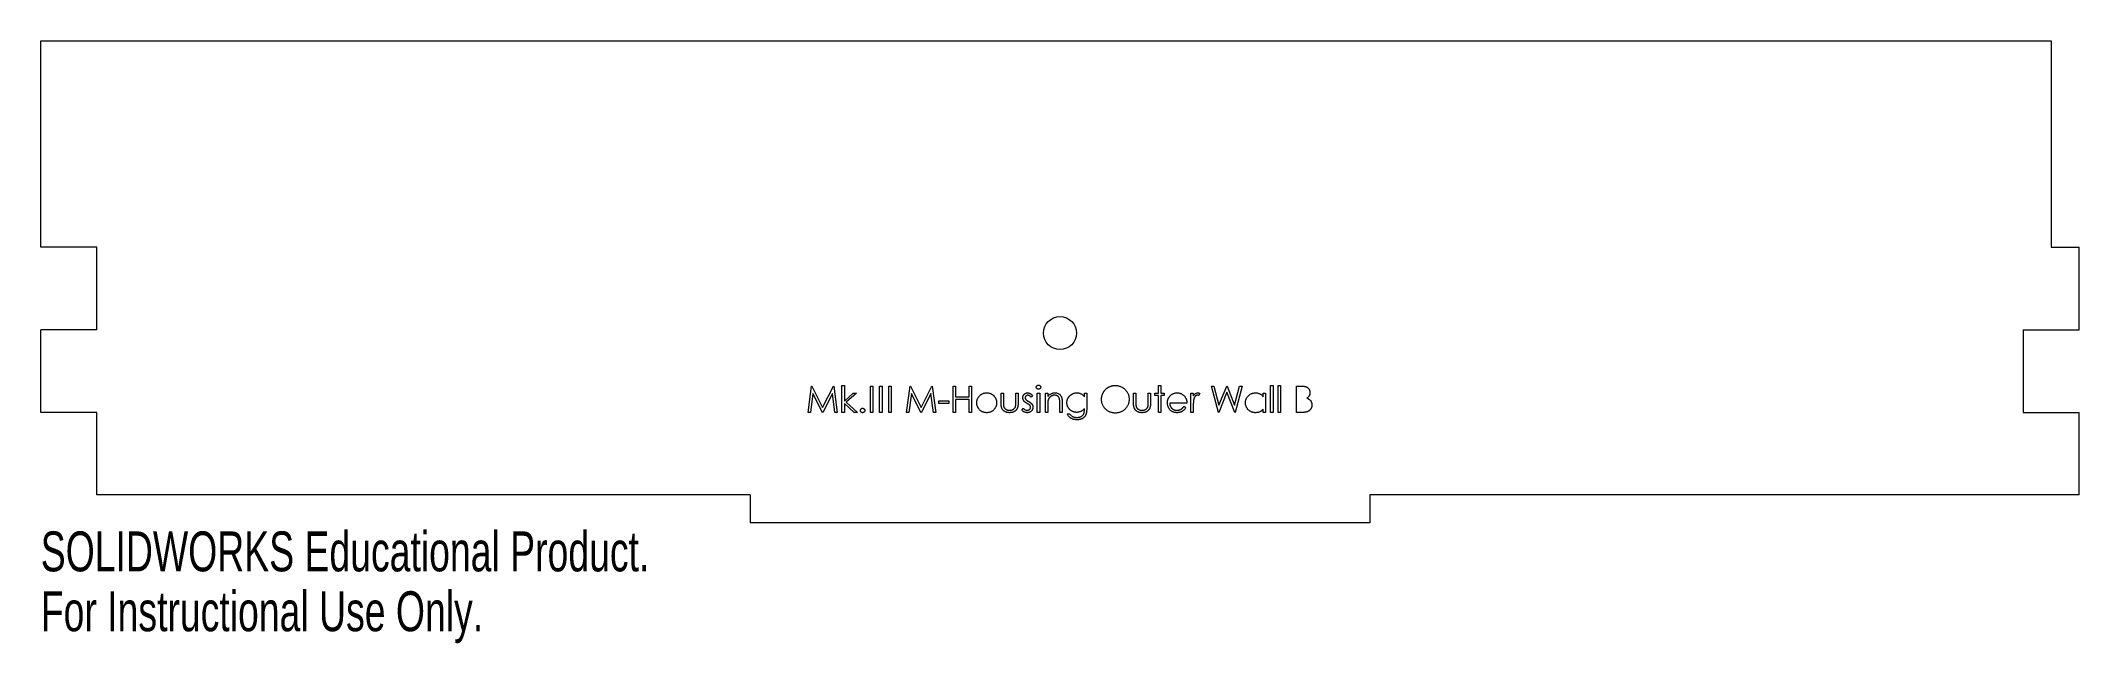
# Model space of a CAD drawing. Header units: millimetres. Extents: x -7 to 240, y -18 to 55.
import ezdxf

# ---------------------------------------------------------------- set-up
doc = ezdxf.new("R2010")
doc.units = ezdxf.units.MM
doc.styles.add('SLDTEXTSTYLE0', font='TXT', dxfattribs={"width": 0.7})

msp = doc.modelspace()

# ---------------------------------------------------------------- linework, layer by layer
at = {"color": 7, "linetype": 'Continuous', "lineweight": 15}
for p, q in [((-6.8, 55), (236.6, 55)), ((-6.8, 30), (-6.8, 55)), ((236.6, 55), (236.6, 30)), ((0, 30), (-6.8, 30)), ((0, 20), (0, 30)), ((236.6, 30), (240, 30)), ((240, 20), (240, 30)), ((0, 20), (-6.8, 20)), ((-6.8, 10), (-6.8, 20)), ((233.2, 20), (233.2, 10)), ((233.2, 20), (240, 20)), ((86.09, 10), (86.51, 13.18)), ((86.51, 13.18), (86.55, 13.18)), ((86.55, 13.18), (87.86, 10.57)), ((87.86, 10.57), (89.17, 13.18)), ((89.17, 13.18), (89.21, 13.18)), ((89.21, 13.18), (89.63, 10)), ((90.2, 10), (90.2, 13.26)), ((90.2, 13.26), (90.49, 13.26)), ((90.49, 13.26), (90.49, 11.37)), ((93.66, 10), (93.66, 13.18)), ((93.66, 13.18), (93.95, 13.18)), ((93.95, 13.18), (93.95, 10)), ((94.76, 10), (94.76, 13.18)), ((94.76, 13.18), (95.05, 13.18)), ((95.05, 13.18), (95.05, 10)), ((95.86, 10), (95.86, 13.18)), ((95.86, 13.18), (96.15, 13.18)), ((96.15, 13.18), (96.15, 10)), ((98.02, 10), (98.44, 13.18)), ((98.44, 13.18), (98.48, 13.18)), ((98.48, 13.18), (99.79, 10.57)), ((99.79, 10.57), (101.1, 13.18)), ((101.1, 13.18), (101.14, 13.18)), ((101.14, 13.18), (101.56, 10)), ((103.68, 10), (103.68, 13.18)), ((103.68, 13.18), (103.96, 13.18)), ((103.96, 13.18), (103.96, 11.87)), ((105.59, 11.87), (105.59, 13.18)), ((105.59, 13.18), (105.87, 13.18)), ((105.87, 13.18), (105.87, 10)), ((128.51, 12.32), (128.51, 13.26)), ((128.51, 13.26), (128.79, 13.26)), ((128.79, 13.26), (128.79, 12.32)), ((135.78, 10), (134.94, 13.18)), ((134.94, 13.18), (135.23, 13.18)), ((135.23, 13.18), (135.85, 10.85)), ((136.79, 12.43), (135.82, 10)), ((135.85, 10.85), (136.78, 13.18)), ((136.78, 13.18), (136.82, 13.18)), ((137.75, 10), (136.79, 12.43)), ((136.82, 13.18), (137.73, 10.86)), ((137.73, 10.86), (138.35, 13.18)), ((138.64, 13.18), (137.79, 10)), ((138.35, 13.18), (138.64, 13.18)), ((142.1, 10), (142.1, 13.26)), ((142.1, 13.26), (142.39, 13.26)), ((142.39, 13.26), (142.39, 10)), ((143, 10), (143, 13.26)), ((143, 13.26), (143.28, 13.26)), ((143.28, 13.26), (143.28, 10)), ((145.24, 10), (145.24, 13.18)), ((145.24, 13.18), (145.86, 13.18)), ((0, 10), (-6.8, 10)), ((0, 0), (0, 10)), ((86.38, 10), (86.09, 10)), ((86.68, 12.29), (86.38, 10)), ((87.83, 10), (86.68, 12.29)), ((87.9, 10), (87.83, 10)), ((89.04, 12.28), (87.9, 10)), ((89.35, 10), (89.04, 12.28)), ((89.63, 10), (89.35, 10)), ((90.49, 10), (90.2, 10)), ((90.49, 11.37), (91.54, 12.32)), ((91.67, 10), (90.49, 11.07)), ((90.49, 11.07), (90.49, 10)), ((91.95, 12.32), (90.73, 11.22)), ((90.73, 11.22), (92.08, 10)), ((91.54, 12.32), (91.95, 12.32)), ((92.08, 10), (91.67, 10)), ((93.95, 10), (93.66, 10)), ((95.05, 10), (94.76, 10)), ((96.15, 10), (95.86, 10)), ((98.3, 10), (98.02, 10)), ((98.61, 12.29), (98.3, 10)), ((99.76, 10), (98.61, 12.29)), ((99.82, 10), (99.76, 10)), ((100.97, 12.28), (99.82, 10)), ((101.27, 10), (100.97, 12.28)), ((101.56, 10), (101.27, 10)), ((101.93, 11.06), (101.93, 11.38)), ((101.93, 11.38), (103.15, 11.38)), ((103.15, 11.06), (101.93, 11.06)), ((103.15, 11.38), (103.15, 11.06)), ((103.96, 10), (103.68, 10)), ((103.96, 11.87), (105.59, 11.87)), ((105.59, 11.55), (103.96, 11.55)), ((103.96, 11.55), (103.96, 10)), ((105.59, 10), (105.59, 11.55)), ((105.87, 10), (105.59, 10)), ((109.46, 11.21), (109.46, 12.32)), ((109.46, 12.32), (109.74, 12.32)), ((109.74, 12.32), (109.74, 11.24)), ((111.25, 11.24), (111.25, 12.32)), ((111.25, 12.32), (111.53, 12.32)), ((111.53, 12.32), (111.53, 11.19)), ((111.98, 10.27), (112.17, 10.49)), ((113.28, 12.03), (113.09, 11.83)), ((113.85, 10), (113.85, 12.32)), ((113.85, 12.32), (114.14, 12.32)), ((114.14, 10), (113.85, 10)), ((114.14, 12.32), (114.14, 10)), ((114.83, 10), (114.83, 12.32)), ((114.83, 12.32), (115.11, 12.32)), ((115.11, 10), (114.83, 10)), ((115.11, 12.32), (115.11, 11.9)), ((115.11, 10.84), (115.11, 10)), ((116.58, 10), (116.58, 11.09)), ((116.86, 10), (116.58, 10)), ((116.86, 11.18), (116.86, 10)), ((119.55, 11.91), (119.55, 12.32)), ((119.55, 12.32), (119.84, 12.32)), ((119.55, 10.32), (119.55, 10.44)), ((119.84, 12.32), (119.84, 10.48)), ((125.49, 11.21), (125.49, 12.32)), ((125.49, 12.32), (125.78, 12.32)), ((125.78, 12.32), (125.78, 11.24)), ((127.29, 11.24), (127.29, 12.32)), ((127.29, 12.32), (127.57, 12.32)), ((127.57, 12.32), (127.57, 11.19)), ((128.1, 12.32), (128.51, 12.32)), ((128.1, 12.04), (128.1, 12.32)), ((128.51, 12.04), (128.1, 12.04)), ((128.51, 10), (128.51, 12.04)), ((128.79, 10), (128.51, 10)), ((128.79, 12.32), (129.2, 12.32)), ((129.2, 12.04), (128.79, 12.04)), ((128.79, 12.04), (128.79, 10)), ((129.2, 12.32), (129.2, 12.04)), ((131.97, 11.1), (129.89, 11.1)), ((131.59, 10.73), (131.84, 10.6)), ((132.45, 10), (132.45, 12.32)), ((132.45, 12.32), (132.74, 12.32)), ((132.74, 10), (132.45, 10)), ((132.74, 12.32), (132.74, 11.98)), ((132.74, 10.78), (132.74, 10)), ((133.55, 12.28), (133.4, 12.03)), ((135.82, 10), (135.78, 10)), ((137.79, 10), (137.75, 10)), ((141.21, 11.89), (141.21, 12.32)), ((141.21, 12.32), (141.49, 12.32)), ((141.21, 10), (141.21, 10.4)), ((141.49, 10), (141.21, 10)), ((141.49, 12.32), (141.49, 10)), ((142.39, 10), (142.1, 10)), ((143.28, 10), (143, 10)), ((146.09, 10), (145.24, 10)), ((233.2, 10), (240, 10)), ((240, 0), (240, 10)), ((117.48, 9.84), (117.76, 9.84)), ((79.1, 0), (0, 0)), ((79.1, 0), (79.1, -3.4)), ((154.1, 0), (154.1, -3.4)), ((240, 0), (154.1, 0)), ((154.1, -3.4), (79.1, -3.4))]:
    msp.add_line(p, q, dxfattribs=at)
msp.add_circle((116.6, 19.6), 2, dxfattribs=at)
for points, knots in [([(106.84, 11.98), (106.87, 12.01), (106.93, 12.07), (107.03, 12.15), (107.13, 12.21), (107.24, 12.27), (107.35, 12.31), (107.47, 12.34), (107.6, 12.36), (107.68, 12.36), (107.73, 12.36)], [0, 0, 0, 0, 0.128498, 0.252713, 0.374819, 0.496436, 0.617911, 0.741288, 0.8687, 1, 1, 1, 1]), ([(107.73, 12.36), (107.77, 12.36), (107.86, 12.36), (107.98, 12.34), (108.1, 12.31), (108.21, 12.27), (108.32, 12.21), (108.42, 12.15), (108.52, 12.07), (108.58, 12.01), (108.61, 11.98)], [0, 0, 0, 0, 0.131751, 0.258332, 0.382134, 0.503804, 0.624693, 0.746871, 0.871514, 1, 1, 1, 1]), ([(112.1, 11.75), (112.1, 11.77), (112.1, 11.82), (112.11, 11.88), (112.12, 11.94), (112.14, 11.99), (112.17, 12.05), (112.19, 12.1), (112.23, 12.14), (112.27, 12.19), (112.31, 12.23), (112.36, 12.26), (112.4, 12.29), (112.46, 12.32), (112.51, 12.34), (112.57, 12.35), (112.63, 12.36), (112.67, 12.36), (112.69, 12.36)], [0, 0, 0, 0, 0.067978, 0.133044, 0.196507, 0.258613, 0.319728, 0.380873, 0.442636, 0.505079, 0.567881, 0.628814, 0.68891, 0.748765, 0.809386, 0.870884, 0.934037, 1, 1, 1, 1]), ([(112.69, 12.36), (112.71, 12.36), (112.76, 12.36), (112.84, 12.34), (112.91, 12.32), (112.99, 12.28), (113.06, 12.23), (113.14, 12.17), (113.21, 12.11), (113.26, 12.06), (113.28, 12.03)], [0, 0, 0, 0, 0.105714, 0.213412, 0.326127, 0.444452, 0.569061, 0.702712, 0.846318, 1, 1, 1, 1]), ([(113.73, 13.05), (113.73, 13.07), (113.73, 13.1), (113.75, 13.15), (113.77, 13.19), (113.81, 13.23), (113.85, 13.26), (113.89, 13.28), (113.94, 13.29), (113.98, 13.3), (113.99, 13.3)], [0, 0, 0, 0, 0.12329, 0.242149, 0.363437, 0.489745, 0.618115, 0.744894, 0.868932, 1, 1, 1, 1]), ([(113.99, 12.81), (113.98, 12.81), (113.94, 12.81), (113.89, 12.83), (113.85, 12.85), (113.81, 12.88), (113.77, 12.92), (113.75, 12.96), (113.73, 13), (113.73, 13.04), (113.73, 13.05)], [0, 0, 0, 0, 0.131867, 0.256661, 0.384213, 0.513365, 0.640443, 0.761085, 0.879146, 1, 1, 1, 1]), ([(113.99, 13.3), (114.01, 13.3), (114.05, 13.29), (114.1, 13.28), (114.14, 13.26), (114.18, 13.23), (114.22, 13.19), (114.24, 13.15), (114.26, 13.1), (114.26, 13.07), (114.26, 13.05)], [0, 0, 0, 0, 0.1318993, 0.2582841, 0.3843411, 0.5119796, 0.638632, 0.7592298, 0.8774122, 1, 1, 1, 1]), ([(114.26, 13.05), (114.26, 13.04), (114.26, 13), (114.24, 12.96), (114.22, 12.92), (114.18, 12.88), (114.14, 12.85), (114.1, 12.82), (114.05, 12.81), (114.01, 12.81), (113.99, 12.81)], [0, 0, 0, 0, 0.120162, 0.237546, 0.357497, 0.484917, 0.613329, 0.74015, 0.867301, 1, 1, 1, 1]), ([(115.11, 11.9), (115.14, 11.94), (115.2, 12.01), (115.3, 12.11), (115.41, 12.19), (115.51, 12.25), (115.63, 12.3), (115.75, 12.34), (115.87, 12.36), (115.95, 12.36), (116, 12.36)], [0, 0, 0, 0, 0.140976, 0.273569, 0.398988, 0.51993, 0.63811, 0.756589, 0.87686, 1, 1, 1, 1]), ([(116, 12.36), (116.04, 12.36), (116.12, 12.36), (116.25, 12.33), (116.36, 12.29), (116.47, 12.23), (116.56, 12.16), (116.65, 12.08), (116.71, 11.98), (116.76, 11.89), (116.79, 11.82), (116.81, 11.75), (116.83, 11.67), (116.84, 11.59), (116.85, 11.5), (116.86, 11.4), (116.86, 11.3), (116.86, 11.22), (116.86, 11.18)], [0, 0, 0, 0, 0.07724, 0.151178, 0.223488, 0.295543, 0.366976, 0.437131, 0.507044, 0.57856, 0.616614, 0.658756, 0.704491, 0.754803, 0.809332, 0.868274, 0.932073, 1, 1, 1, 1]), ([(117.43, 11.17), (117.43, 11.19), (117.44, 11.25), (117.44, 11.32), (117.46, 11.4), (117.47, 11.48), (117.5, 11.55), (117.52, 11.62), (117.56, 11.69), (117.59, 11.76), (117.64, 11.83), (117.68, 11.89), (117.73, 11.95), (117.78, 12.01), (117.84, 12.06), (117.9, 12.11), (117.97, 12.16), (118.04, 12.2), (118.11, 12.24), (118.18, 12.27), (118.25, 12.3), (118.33, 12.32), (118.4, 12.34), (118.48, 12.35), (118.56, 12.36), (118.61, 12.36), (118.63, 12.36)], [0, 0, 0, 0, 0.042034, 0.083905, 0.125069, 0.166158, 0.20721, 0.248491, 0.289878, 0.33217, 0.374476, 0.416225, 0.45761, 0.499073, 0.540553, 0.582249, 0.62455, 0.667433, 0.710323, 0.752467, 0.794065, 0.835216, 0.876228, 0.917446, 0.958643, 1, 1, 1, 1]), ([(118.63, 12.36), (118.68, 12.36), (118.76, 12.36), (118.88, 12.34), (119, 12.31), (119.12, 12.26), (119.23, 12.2), (119.34, 12.13), (119.45, 12.03), (119.52, 11.95), (119.55, 11.91)], [0, 0, 0, 0, 0.120911, 0.238762, 0.354755, 0.470359, 0.589144, 0.716329, 0.852445, 1, 1, 1, 1]), ([(121.63, 11.57), (121.63, 11.61), (121.63, 11.69), (121.64, 11.8), (121.66, 11.91), (121.68, 12.02), (121.71, 12.12), (121.75, 12.22), (121.8, 12.32), (121.85, 12.42), (121.9, 12.52), (121.97, 12.61), (122.03, 12.69), (122.11, 12.77), (122.19, 12.85), (122.27, 12.91), (122.36, 12.98), (122.45, 13.04), (122.55, 13.09), (122.64, 13.13), (122.74, 13.17), (122.85, 13.2), (122.95, 13.23), (123.06, 13.24), (123.17, 13.25), (123.24, 13.26), (123.28, 13.26)], [0, 0, 0, 0, 0.043209, 0.0858729, 0.12812, 0.170152, 0.2119176, 0.253753, 0.2960064, 0.3384434, 0.3810154, 0.4228205, 0.4640891, 0.5051258, 0.545975, 0.5869852, 0.6283386, 0.6700838, 0.7119916, 0.7530392, 0.7940494, 0.8348855, 0.8754983, 0.9165473, 0.9580038, 1, 1, 1, 1]), ([(123.28, 13.26), (123.33, 13.25), (123.45, 13.25), (123.62, 13.23), (123.78, 13.19), (123.94, 13.14), (124.08, 13.07), (124.22, 12.99), (124.36, 12.89), (124.48, 12.78), (124.59, 12.65), (124.69, 12.52), (124.78, 12.38), (124.85, 12.24), (124.9, 12.09), (124.94, 11.93), (124.96, 11.76), (124.96, 11.65), (124.96, 11.59)], [0, 0, 0, 0, 0.06657, 0.130749, 0.193413, 0.254989, 0.316114, 0.377262, 0.439401, 0.502971, 0.566525, 0.628231, 0.689091, 0.749345, 0.81017, 0.87161, 0.934869, 1, 1, 1, 1]), ([(129.87, 11.93), (129.9, 11.96), (129.96, 12.03), (130.05, 12.12), (130.16, 12.19), (130.27, 12.26), (130.39, 12.3), (130.51, 12.34), (130.64, 12.36), (130.73, 12.36), (130.78, 12.36)], [0, 0, 0, 0, 0.128835, 0.253589, 0.374643, 0.49534, 0.616325, 0.739759, 0.866842, 1, 1, 1, 1]), ([(130.78, 12.36), (130.83, 12.36), (130.92, 12.36), (131.06, 12.33), (131.19, 12.3), (131.31, 12.25), (131.42, 12.18), (131.53, 12.1), (131.63, 12.01), (131.68, 11.94), (131.71, 11.9)], [0, 0, 0, 0, 0.13204, 0.259033, 0.38188, 0.502258, 0.622752, 0.744743, 0.870109, 1, 1, 1, 1]), ([(132.74, 11.98), (132.76, 12.01), (132.8, 12.07), (132.87, 12.15), (132.94, 12.22), (133.01, 12.27), (133.08, 12.31), (133.15, 12.34), (133.23, 12.36), (133.28, 12.36), (133.31, 12.36)], [0, 0, 0, 0, 0.160059, 0.306112, 0.438367, 0.560541, 0.675317, 0.786114, 0.892842, 1, 1, 1, 1]), ([(133.31, 12.36), (133.33, 12.36), (133.37, 12.36), (133.43, 12.34), (133.49, 12.32), (133.53, 12.29), (133.55, 12.28)], [0, 0, 0, 0, 0.225278, 0.463523, 0.720324, 1, 1, 1, 1]), ([(139.05, 11.17), (139.05, 11.21), (139.05, 11.29), (139.07, 11.4), (139.1, 11.52), (139.14, 11.63), (139.19, 11.73), (139.25, 11.83), (139.32, 11.92), (139.41, 12.01), (139.5, 12.09), (139.59, 12.16), (139.69, 12.23), (139.8, 12.27), (139.91, 12.31), (140.03, 12.34), (140.15, 12.36), (140.23, 12.36), (140.27, 12.36)], [0, 0, 0, 0, 0.063775, 0.126079, 0.186904, 0.247574, 0.308003, 0.369132, 0.432033, 0.496791, 0.561611, 0.624914, 0.686726, 0.748079, 0.809582, 0.871631, 0.934886, 1, 1, 1, 1]), ([(140.27, 12.36), (140.31, 12.36), (140.41, 12.36), (140.54, 12.34), (140.67, 12.3), (140.79, 12.25), (140.91, 12.19), (141.02, 12.1), (141.12, 12.01), (141.18, 11.93), (141.21, 11.89)], [0, 0, 0, 0, 0.129862, 0.254654, 0.376015, 0.495255, 0.614798, 0.738106, 0.865196, 1, 1, 1, 1]), ([(145.86, 13.18), (145.89, 13.17), (145.94, 13.17), (146.03, 13.17), (146.11, 13.16), (146.18, 13.15), (146.25, 13.14), (146.32, 13.13), (146.38, 13.11), (146.45, 13.08), (146.53, 13.04), (146.61, 12.97), (146.69, 12.89), (146.75, 12.81), (146.8, 12.71), (146.84, 12.61), (146.86, 12.5), (146.86, 12.43), (146.86, 12.39)], [0, 0, 0, 0, 0.062594, 0.121323, 0.17668, 0.228365, 0.276868, 0.321879, 0.364099, 0.403356, 0.477968, 0.550535, 0.623584, 0.698175, 0.773354, 0.847281, 0.922818, 1, 1, 1, 1]), ([(146.86, 12.39), (146.86, 12.35), (146.86, 12.28), (146.84, 12.18), (146.81, 12.09), (146.77, 12), (146.72, 11.91), (146.66, 11.84), (146.58, 11.77), (146.53, 11.73), (146.5, 11.71)], [0, 0, 0, 0, 0.130569, 0.256581, 0.380552, 0.503623, 0.625739, 0.747549, 0.871766, 1, 1, 1, 1]), ([(92.44, 10.22), (92.44, 10.24), (92.44, 10.28), (92.46, 10.33), (92.48, 10.37), (92.52, 10.41), (92.56, 10.45), (92.6, 10.47), (92.65, 10.49), (92.69, 10.49), (92.71, 10.49)], [0, 0, 0, 0, 0.129097, 0.252046, 0.373905, 0.501038, 0.628171, 0.751376, 0.872426, 1, 1, 1, 1]), ([(92.71, 9.96), (92.69, 9.96), (92.65, 9.96), (92.6, 9.98), (92.56, 10), (92.52, 10.04), (92.48, 10.08), (92.46, 10.12), (92.44, 10.17), (92.44, 10.21), (92.44, 10.22)], [0, 0, 0, 0, 0.127757, 0.249414, 0.372796, 0.500111, 0.62861, 0.750643, 0.873768, 1, 1, 1, 1]), ([(92.71, 10.49), (92.72, 10.49), (92.76, 10.49), (92.81, 10.47), (92.85, 10.45), (92.89, 10.41), (92.93, 10.37), (92.95, 10.33), (92.97, 10.28), (92.97, 10.24), (92.97, 10.22)], [0, 0, 0, 0, 0.127519, 0.249986, 0.371792, 0.49887, 0.625948, 0.748492, 0.870959, 1, 1, 1, 1]), ([(92.97, 10.22), (92.97, 10.21), (92.97, 10.17), (92.95, 10.12), (92.93, 10.08), (92.89, 10.04), (92.85, 10), (92.81, 9.98), (92.76, 9.96), (92.72, 9.96), (92.71, 9.96)], [0, 0, 0, 0, 0.1261777, 0.2488206, 0.37154, 0.4999837, 0.6272442, 0.7492255, 0.872298, 1, 1, 1, 1]), ([(106.53, 11.15), (106.53, 11.19), (106.53, 11.27), (106.54, 11.38), (106.57, 11.49), (106.6, 11.6), (106.65, 11.7), (106.7, 11.8), (106.77, 11.89), (106.82, 11.95), (106.84, 11.98)], [0, 0, 0, 0, 0.128919, 0.255238, 0.378679, 0.501088, 0.622714, 0.746241, 0.871589, 1, 1, 1, 1]), ([(107.73, 9.96), (107.68, 9.96), (107.6, 9.96), (107.48, 9.98), (107.36, 10.01), (107.25, 10.05), (107.14, 10.1), (107.04, 10.16), (106.95, 10.23), (106.86, 10.32), (106.78, 10.41), (106.71, 10.5), (106.66, 10.6), (106.61, 10.7), (106.57, 10.81), (106.54, 10.92), (106.53, 11.04), (106.53, 11.11), (106.53, 11.15)], [0, 0, 0, 0, 0.068742, 0.134635, 0.198324, 0.260825, 0.322714, 0.384555, 0.446913, 0.510958, 0.574931, 0.636685, 0.697483, 0.757134, 0.816966, 0.876818, 0.937663, 1, 1, 1, 1]), ([(108.93, 11.15), (108.93, 11.11), (108.92, 11.04), (108.91, 10.92), (108.88, 10.81), (108.84, 10.7), (108.8, 10.6), (108.74, 10.5), (108.67, 10.41), (108.59, 10.32), (108.51, 10.23), (108.41, 10.16), (108.31, 10.1), (108.21, 10.05), (108.1, 10.01), (107.98, 9.98), (107.86, 9.96), (107.77, 9.96), (107.73, 9.96)], [0, 0, 0, 0, 0.062416, 0.123337, 0.183265, 0.243172, 0.302898, 0.363774, 0.425605, 0.489659, 0.553785, 0.616222, 0.677854, 0.739517, 0.802097, 0.865866, 0.931508, 1, 1, 1, 1]), ([(108.61, 11.98), (108.63, 11.95), (108.68, 11.89), (108.75, 11.8), (108.8, 11.7), (108.85, 11.6), (108.88, 11.49), (108.91, 11.38), (108.92, 11.27), (108.93, 11.19), (108.93, 11.15)], [0, 0, 0, 0, 0.1281573, 0.2538344, 0.3765056, 0.4985337, 0.6213677, 0.7445647, 0.8706338, 1, 1, 1, 1]), ([(110.5, 9.96), (110.47, 9.96), (110.41, 9.96), (110.33, 9.97), (110.25, 9.98), (110.18, 9.99), (110.11, 10.01), (110.04, 10.03), (109.98, 10.06), (109.92, 10.09), (109.86, 10.13), (109.81, 10.17), (109.76, 10.21), (109.71, 10.26), (109.67, 10.31), (109.63, 10.36), (109.6, 10.42), (109.57, 10.48), (109.54, 10.54), (109.52, 10.62), (109.5, 10.7), (109.48, 10.78), (109.47, 10.88), (109.46, 10.98), (109.46, 11.1), (109.46, 11.17), (109.46, 11.21)], [0, 0, 0, 0, 0.0451517, 0.0887273, 0.1305341, 0.1710707, 0.2100958, 0.2477692, 0.2848494, 0.3209855, 0.3563874, 0.3915493, 0.4261914, 0.4605111, 0.4949714, 0.5295336, 0.5645757, 0.6000962, 0.6375349, 0.6782134, 0.7225827, 0.7701823, 0.8218793, 0.877067, 0.936524, 1, 1, 1, 1]), ([(109.74, 11.24), (109.74, 11.21), (109.74, 11.15), (109.74, 11.07), (109.75, 10.99), (109.75, 10.91), (109.76, 10.85), (109.77, 10.79), (109.77, 10.74), (109.78, 10.72), (109.79, 10.7)], [0, 0, 0, 0, 0.173617, 0.33212, 0.477936, 0.609932, 0.727032, 0.831671, 0.921715, 1, 1, 1, 1]), ([(109.79, 10.7), (109.79, 10.68), (109.8, 10.65), (109.83, 10.6), (109.85, 10.56), (109.88, 10.51), (109.92, 10.47), (109.96, 10.43), (110, 10.4), (110.06, 10.36), (110.14, 10.31), (110.25, 10.27), (110.37, 10.25), (110.46, 10.25), (110.5, 10.24)], [0, 0, 0, 0, 0.060487, 0.119716, 0.178086, 0.235971, 0.29461, 0.353536, 0.413161, 0.474545, 0.599234, 0.727029, 0.859695, 1, 1, 1, 1]), ([(111.53, 11.19), (111.53, 11.15), (111.53, 11.08), (111.53, 10.97), (111.52, 10.87), (111.5, 10.78), (111.49, 10.69), (111.47, 10.61), (111.45, 10.54), (111.42, 10.47), (111.39, 10.41), (111.35, 10.36), (111.32, 10.31), (111.28, 10.26), (111.23, 10.21), (111.18, 10.17), (111.13, 10.13), (111.07, 10.09), (111.01, 10.06), (110.95, 10.03), (110.88, 10.01), (110.81, 9.99), (110.74, 9.98), (110.66, 9.97), (110.58, 9.96), (110.52, 9.96), (110.5, 9.96)], [0, 0, 0, 0, 0.06221, 0.120696, 0.1755485, 0.2261906, 0.2737107, 0.3173021, 0.3578373, 0.3954278, 0.4310885, 0.4660975, 0.5010152, 0.5354236, 0.5701735, 0.6047651, 0.640093, 0.6759387, 0.7122248, 0.7494555, 0.7876011, 0.8267838, 0.8678286, 0.9101595, 0.9539387, 1, 1, 1, 1]), ([(110.5, 10.24), (110.54, 10.25), (110.62, 10.25), (110.74, 10.27), (110.85, 10.31), (110.95, 10.36), (111.03, 10.43), (111.1, 10.5), (111.16, 10.58), (111.19, 10.65), (111.2, 10.68)], [0, 0, 0, 0, 0.144632, 0.279837, 0.408371, 0.533043, 0.653596, 0.770016, 0.884339, 1, 1, 1, 1]), ([(111.2, 10.68), (111.2, 10.69), (111.21, 10.72), (111.22, 10.77), (111.23, 10.82), (111.24, 10.89), (111.24, 10.97), (111.24, 11.05), (111.25, 11.14), (111.25, 11.21), (111.25, 11.24)], [0, 0, 0, 0, 0.069693, 0.154074, 0.254591, 0.371465, 0.504755, 0.653494, 0.818953, 1, 1, 1, 1]), ([(112.64, 9.96), (112.61, 9.96), (112.55, 9.96), (112.45, 9.98), (112.36, 10), (112.27, 10.04), (112.19, 10.09), (112.11, 10.14), (112.04, 10.2), (112, 10.25), (111.98, 10.27)], [0, 0, 0, 0, 0.126743, 0.251724, 0.377219, 0.504694, 0.631458, 0.755401, 0.877701, 1, 1, 1, 1]), ([(112.21, 11.39), (112.19, 11.42), (112.16, 11.47), (112.13, 11.56), (112.11, 11.66), (112.1, 11.72), (112.1, 11.75)], [0, 0, 0, 0, 0.246252, 0.492591, 0.74057, 1, 1, 1, 1]), ([(112.17, 10.49), (112.19, 10.47), (112.22, 10.43), (112.28, 10.38), (112.33, 10.34), (112.39, 10.3), (112.45, 10.28), (112.51, 10.26), (112.57, 10.25), (112.61, 10.24), (112.63, 10.24)], [0, 0, 0, 0, 0.147476, 0.285904, 0.417172, 0.540501, 0.659238, 0.775006, 0.887229, 1, 1, 1, 1]), ([(112.61, 11.08), (112.58, 11.09), (112.54, 11.12), (112.47, 11.16), (112.42, 11.2), (112.36, 11.24), (112.31, 11.28), (112.27, 11.32), (112.24, 11.35), (112.22, 11.38), (112.21, 11.39)], [0, 0, 0, 0, 0.157762, 0.30595, 0.443775, 0.572824, 0.692154, 0.802296, 0.905564, 1, 1, 1, 1]), ([(112.69, 12.08), (112.67, 12.07), (112.63, 12.07), (112.57, 12.05), (112.52, 12.02), (112.47, 11.98), (112.44, 11.93), (112.41, 11.88), (112.39, 11.82), (112.39, 11.78), (112.39, 11.76)], [0, 0, 0, 0, 0.1249585, 0.2459006, 0.369166, 0.4985108, 0.6285039, 0.7510283, 0.8737242, 1, 1, 1, 1]), ([(112.39, 11.76), (112.39, 11.75), (112.39, 11.71), (112.41, 11.65), (112.43, 11.6), (112.45, 11.57), (112.47, 11.55)], [0, 0, 0, 0, 0.24004, 0.479403, 0.731757, 1, 1, 1, 1]), ([(112.47, 11.55), (112.47, 11.54), (112.49, 11.53), (112.52, 11.5), (112.55, 11.47), (112.59, 11.44), (112.63, 11.41), (112.68, 11.38), (112.74, 11.35), (112.78, 11.33), (112.8, 11.31)], [0, 0, 0, 0, 0.083425, 0.17756, 0.283982, 0.402217, 0.533568, 0.676121, 0.831649, 1, 1, 1, 1]), ([(112.96, 10.84), (112.95, 10.85), (112.94, 10.86), (112.91, 10.89), (112.87, 10.92), (112.83, 10.95), (112.78, 10.98), (112.73, 11.01), (112.67, 11.04), (112.63, 11.07), (112.61, 11.08)], [0, 0, 0, 0, 0.076875, 0.167462, 0.27227, 0.389551, 0.520801, 0.666263, 0.825545, 1, 1, 1, 1]), ([(112.63, 10.24), (112.66, 10.25), (112.71, 10.25), (112.79, 10.27), (112.86, 10.3), (112.92, 10.35), (112.97, 10.41), (113.01, 10.48), (113.03, 10.54), (113.04, 10.59), (113.04, 10.62)], [0, 0, 0, 0, 0.134042, 0.261896, 0.387836, 0.517686, 0.644509, 0.764718, 0.880291, 1, 1, 1, 1]), ([(113.32, 10.63), (113.32, 10.61), (113.32, 10.56), (113.31, 10.5), (113.3, 10.43), (113.28, 10.37), (113.25, 10.31), (113.21, 10.26), (113.17, 10.2), (113.13, 10.15), (113.08, 10.11), (113.03, 10.07), (112.97, 10.03), (112.91, 10.01), (112.85, 9.99), (112.78, 9.97), (112.71, 9.96), (112.67, 9.96), (112.64, 9.96)], [0, 0, 0, 0, 0.064548, 0.127199, 0.188597, 0.24864, 0.309525, 0.370037, 0.431889, 0.495704, 0.559519, 0.621372, 0.682397, 0.743568, 0.805498, 0.86864, 0.933066, 1, 1, 1, 1]), ([(113.09, 11.83), (113.07, 11.85), (113.04, 11.89), (112.99, 11.94), (112.94, 11.98), (112.89, 12.02), (112.84, 12.04), (112.79, 12.06), (112.74, 12.07), (112.7, 12.08), (112.69, 12.08)], [0, 0, 0, 0, 0.158223, 0.305036, 0.441309, 0.565963, 0.683525, 0.793334, 0.898518, 1, 1, 1, 1]), ([(112.8, 11.31), (112.82, 11.3), (112.87, 11.27), (112.94, 11.23), (113, 11.19), (113.05, 11.15), (113.1, 11.11), (113.15, 11.07), (113.18, 11.03), (113.21, 11), (113.22, 10.99)], [0, 0, 0, 0, 0.158989, 0.307115, 0.446213, 0.574876, 0.694152, 0.804581, 0.906593, 1, 1, 1, 1]), ([(113.04, 10.62), (113.04, 10.64), (113.04, 10.68), (113.02, 10.74), (113, 10.79), (112.97, 10.82), (112.96, 10.84)], [0, 0, 0, 0, 0.2534754, 0.5004533, 0.7455781, 1, 1, 1, 1]), ([(113.22, 10.99), (113.23, 10.96), (113.26, 10.91), (113.3, 10.82), (113.32, 10.73), (113.32, 10.66), (113.32, 10.63)], [0, 0, 0, 0, 0.248839, 0.495235, 0.743336, 1, 1, 1, 1]), ([(115.16, 11.46), (115.15, 11.45), (115.15, 11.41), (115.14, 11.36), (115.13, 11.29), (115.12, 11.22), (115.12, 11.14), (115.12, 11.04), (115.11, 10.94), (115.11, 10.88), (115.11, 10.84)], [0, 0, 0, 0, 0.076995, 0.167615, 0.271052, 0.38946, 0.520843, 0.666399, 0.826094, 1, 1, 1, 1]), ([(115.95, 12.08), (115.92, 12.08), (115.88, 12.07), (115.81, 12.07), (115.75, 12.05), (115.68, 12.03), (115.62, 12.01), (115.56, 11.98), (115.5, 11.94), (115.45, 11.9), (115.4, 11.85), (115.35, 11.81), (115.3, 11.76), (115.26, 11.7), (115.23, 11.65), (115.2, 11.59), (115.18, 11.53), (115.16, 11.48), (115.16, 11.46)], [0, 0, 0, 0, 0.063986, 0.126627, 0.188984, 0.25023, 0.312351, 0.374574, 0.438148, 0.50292, 0.567974, 0.630771, 0.692935, 0.754398, 0.815218, 0.876117, 0.938015, 1, 1, 1, 1]), ([(116.55, 11.62), (116.54, 11.66), (116.52, 11.72), (116.47, 11.82), (116.41, 11.9), (116.34, 11.96), (116.26, 12.02), (116.17, 12.05), (116.06, 12.07), (115.99, 12.07), (115.95, 12.08)], [0, 0, 0, 0, 0.13552, 0.260833, 0.378476, 0.493178, 0.609281, 0.729981, 0.859261, 1, 1, 1, 1]), ([(116.58, 11.09), (116.58, 11.12), (116.58, 11.18), (116.58, 11.27), (116.58, 11.35), (116.57, 11.42), (116.57, 11.48), (116.56, 11.53), (116.55, 11.58), (116.55, 11.61), (116.55, 11.62)], [0, 0, 0, 0, 0.17885, 0.34211, 0.489826, 0.623254, 0.74008, 0.841483, 0.928908, 1, 1, 1, 1]), ([(118.62, 10), (118.6, 10), (118.54, 10), (118.47, 10.01), (118.39, 10.02), (118.31, 10.04), (118.24, 10.06), (118.17, 10.09), (118.09, 10.12), (118.02, 10.16), (117.95, 10.2), (117.89, 10.24), (117.83, 10.29), (117.77, 10.34), (117.72, 10.4), (117.67, 10.45), (117.63, 10.52), (117.59, 10.58), (117.55, 10.65), (117.52, 10.72), (117.49, 10.79), (117.47, 10.86), (117.46, 10.94), (117.44, 11.01), (117.44, 11.09), (117.43, 11.14), (117.43, 11.17)], [0, 0, 0, 0, 0.042865, 0.085222, 0.127202, 0.169025, 0.210882, 0.252963, 0.295628, 0.338553, 0.381463, 0.423582, 0.465066, 0.506312, 0.54704, 0.587676, 0.628675, 0.669946, 0.711036, 0.751996, 0.792673, 0.833446, 0.874191, 0.915494, 0.957478, 1, 1, 1, 1]), ([(119.55, 10.44), (119.52, 10.41), (119.46, 10.34), (119.37, 10.25), (119.26, 10.18), (119.14, 10.11), (119.02, 10.06), (118.89, 10.03), (118.76, 10), (118.67, 10), (118.62, 10)], [0, 0, 0, 0, 0.126561, 0.250895, 0.374719, 0.499826, 0.624964, 0.749039, 0.87318, 1, 1, 1, 1]), ([(118.63, 9.39), (118.68, 9.39), (118.78, 9.39), (118.92, 9.41), (119.04, 9.45), (119.15, 9.5), (119.25, 9.55), (119.34, 9.62), (119.41, 9.69), (119.45, 9.76), (119.48, 9.82), (119.5, 9.87), (119.52, 9.93), (119.53, 10), (119.54, 10.07), (119.55, 10.15), (119.55, 10.23), (119.55, 10.29), (119.55, 10.32)], [0, 0, 0, 0, 0.0981713, 0.1892644, 0.2744631, 0.3550232, 0.4309205, 0.501086, 0.5666076, 0.6297209, 0.6627107, 0.6987656, 0.7386105, 0.7825812, 0.8304088, 0.8825779, 0.9392287, 1, 1, 1, 1]), ([(119.84, 10.48), (119.84, 10.44), (119.84, 10.36), (119.83, 10.25), (119.82, 10.15), (119.82, 10.06), (119.8, 9.98), (119.79, 9.9), (119.77, 9.83), (119.76, 9.79), (119.75, 9.77)], [0, 0, 0, 0, 0.1634453, 0.3154887, 0.4562908, 0.5858641, 0.7054287, 0.8133707, 0.9117182, 1, 1, 1, 1]), ([(123.3, 9.92), (123.24, 9.92), (123.13, 9.92), (122.96, 9.95), (122.8, 9.98), (122.65, 10.04), (122.5, 10.11), (122.37, 10.19), (122.23, 10.29), (122.11, 10.4), (122, 10.52), (121.9, 10.65), (121.81, 10.79), (121.75, 10.94), (121.69, 11.09), (121.66, 11.24), (121.63, 11.41), (121.63, 11.52), (121.63, 11.57)], [0, 0, 0, 0, 0.065819, 0.129747, 0.192072, 0.253459, 0.31457, 0.37628, 0.439026, 0.503267, 0.567493, 0.629705, 0.691, 0.751452, 0.812004, 0.87315, 0.935635, 1, 1, 1, 1]), ([(124.96, 11.59), (124.96, 11.53), (124.96, 11.42), (124.94, 11.25), (124.9, 11.1), (124.85, 10.94), (124.78, 10.8), (124.69, 10.66), (124.6, 10.53), (124.48, 10.4), (124.36, 10.29), (124.23, 10.19), (124.09, 10.11), (123.94, 10.04), (123.79, 9.98), (123.64, 9.95), (123.47, 9.92), (123.36, 9.92), (123.3, 9.92)], [0, 0, 0, 0, 0.065227, 0.128569, 0.19032, 0.251378, 0.312388, 0.373789, 0.436431, 0.500567, 0.564687, 0.627136, 0.688455, 0.749246, 0.810155, 0.871671, 0.934773, 1, 1, 1, 1]), ([(126.53, 9.96), (126.51, 9.96), (126.45, 9.96), (126.37, 9.97), (126.29, 9.98), (126.22, 9.99), (126.15, 10.01), (126.08, 10.03), (126.02, 10.06), (125.96, 10.09), (125.9, 10.13), (125.85, 10.17), (125.8, 10.21), (125.75, 10.26), (125.71, 10.31), (125.67, 10.36), (125.64, 10.42), (125.61, 10.48), (125.58, 10.54), (125.56, 10.62), (125.54, 10.7), (125.52, 10.78), (125.51, 10.88), (125.5, 10.98), (125.5, 11.1), (125.49, 11.17), (125.49, 11.21)], [0, 0, 0, 0, 0.045152, 0.088727, 0.130534, 0.171071, 0.210096, 0.247769, 0.284849, 0.320986, 0.356387, 0.391549, 0.426191, 0.460511, 0.494971, 0.529534, 0.564576, 0.600096, 0.637535, 0.678213, 0.722583, 0.770182, 0.821879, 0.877067, 0.936524, 1, 1, 1, 1]), ([(125.78, 11.24), (125.78, 11.21), (125.78, 11.15), (125.78, 11.07), (125.78, 10.99), (125.79, 10.91), (125.8, 10.85), (125.8, 10.79), (125.81, 10.74), (125.82, 10.72), (125.82, 10.7)], [0, 0, 0, 0, 0.173617, 0.33212, 0.477936, 0.609932, 0.727032, 0.831671, 0.921715, 1, 1, 1, 1]), ([(125.82, 10.7), (125.83, 10.68), (125.84, 10.65), (125.86, 10.6), (125.89, 10.56), (125.92, 10.51), (125.96, 10.47), (125.99, 10.43), (126.04, 10.4), (126.1, 10.36), (126.18, 10.31), (126.29, 10.27), (126.41, 10.25), (126.49, 10.25), (126.54, 10.24)], [0, 0, 0, 0, 0.060487, 0.119716, 0.178086, 0.235971, 0.29461, 0.353536, 0.413161, 0.474545, 0.599234, 0.727029, 0.859695, 1, 1, 1, 1]), ([(127.57, 11.19), (127.57, 11.15), (127.57, 11.08), (127.56, 10.97), (127.56, 10.87), (127.54, 10.78), (127.53, 10.69), (127.51, 10.61), (127.48, 10.54), (127.46, 10.47), (127.43, 10.41), (127.39, 10.36), (127.35, 10.31), (127.31, 10.26), (127.27, 10.21), (127.22, 10.17), (127.17, 10.13), (127.11, 10.09), (127.05, 10.06), (126.99, 10.03), (126.92, 10.01), (126.85, 9.99), (126.78, 9.98), (126.7, 9.97), (126.62, 9.96), (126.56, 9.96), (126.53, 9.96)], [0, 0, 0, 0, 0.06221, 0.120696, 0.175548, 0.226191, 0.273711, 0.317302, 0.357837, 0.395428, 0.431089, 0.466097, 0.501015, 0.535424, 0.570174, 0.604765, 0.640093, 0.675939, 0.712225, 0.749455, 0.787601, 0.826784, 0.867829, 0.91016, 0.953939, 1, 1, 1, 1]), ([(126.54, 10.24), (126.58, 10.25), (126.66, 10.25), (126.78, 10.27), (126.89, 10.31), (126.98, 10.36), (127.07, 10.43), (127.14, 10.5), (127.2, 10.58), (127.23, 10.65), (127.24, 10.68)], [0, 0, 0, 0, 0.144632, 0.279837, 0.408371, 0.533043, 0.653596, 0.770016, 0.884339, 1, 1, 1, 1]), ([(127.24, 10.68), (127.24, 10.69), (127.25, 10.72), (127.26, 10.77), (127.27, 10.82), (127.27, 10.89), (127.28, 10.97), (127.28, 11.05), (127.29, 11.14), (127.29, 11.21), (127.29, 11.24)], [0, 0, 0, 0, 0.069693, 0.154074, 0.254591, 0.371465, 0.504755, 0.653494, 0.818953, 1, 1, 1, 1]), ([(129.61, 11.15), (129.61, 11.19), (129.61, 11.26), (129.62, 11.36), (129.64, 11.47), (129.67, 11.56), (129.71, 11.66), (129.75, 11.75), (129.81, 11.84), (129.85, 11.9), (129.87, 11.93)], [0, 0, 0, 0, 0.128045, 0.253768, 0.377428, 0.500551, 0.623296, 0.746578, 0.872348, 1, 1, 1, 1]), ([(130.77, 9.96), (130.73, 9.96), (130.64, 9.96), (130.51, 9.98), (130.4, 10.01), (130.28, 10.05), (130.18, 10.1), (130.08, 10.16), (129.99, 10.24), (129.91, 10.32), (129.84, 10.42), (129.78, 10.51), (129.72, 10.61), (129.68, 10.72), (129.65, 10.82), (129.62, 10.93), (129.61, 11.04), (129.61, 11.12), (129.61, 11.15)], [0, 0, 0, 0, 0.071579, 0.139629, 0.204797, 0.268135, 0.329814, 0.391301, 0.453434, 0.516552, 0.579631, 0.641119, 0.701294, 0.76081, 0.819932, 0.87892, 0.938983, 1, 1, 1, 1]), ([(129.89, 11.1), (129.89, 11.07), (129.89, 11.01), (129.91, 10.92), (129.93, 10.84), (129.96, 10.76), (129.99, 10.68), (130.03, 10.61), (130.08, 10.55), (130.14, 10.48), (130.2, 10.43), (130.27, 10.38), (130.34, 10.34), (130.41, 10.3), (130.49, 10.28), (130.57, 10.26), (130.65, 10.25), (130.71, 10.24), (130.74, 10.24)], [0, 0, 0, 0, 0.068385, 0.134476, 0.198391, 0.260753, 0.321829, 0.383037, 0.444653, 0.507398, 0.569825, 0.630778, 0.690929, 0.750945, 0.811049, 0.872331, 0.935004, 1, 1, 1, 1]), ([(130.74, 10.24), (130.77, 10.24), (130.82, 10.25), (130.91, 10.26), (130.99, 10.27), (131.07, 10.3), (131.15, 10.33), (131.22, 10.36), (131.28, 10.4), (131.35, 10.44), (131.41, 10.5), (131.47, 10.56), (131.53, 10.64), (131.57, 10.7), (131.59, 10.73)], [0, 0, 0, 0, 0.082592, 0.163879, 0.245659, 0.327726, 0.40861, 0.485749, 0.559169, 0.630268, 0.705306, 0.792065, 0.889796, 1, 1, 1, 1]), ([(131.84, 10.6), (131.82, 10.56), (131.78, 10.49), (131.72, 10.4), (131.65, 10.31), (131.57, 10.24), (131.49, 10.17), (131.4, 10.12), (131.31, 10.07), (131.21, 10.03), (131.11, 10), (131.01, 9.98), (130.89, 9.96), (130.81, 9.96), (130.77, 9.96)], [0, 0, 0, 0, 0.09337, 0.181661, 0.265874, 0.346355, 0.4246, 0.501903, 0.579992, 0.658443, 0.738672, 0.821894, 0.908801, 1, 1, 1, 1]), ([(131.71, 11.9), (131.73, 11.88), (131.77, 11.82), (131.82, 11.73), (131.87, 11.64), (131.9, 11.54), (131.93, 11.44), (131.95, 11.33), (131.96, 11.22), (131.96, 11.14), (131.97, 11.1)], [0, 0, 0, 0, 0.118522, 0.236255, 0.356174, 0.47725, 0.60154, 0.729618, 0.862158, 1, 1, 1, 1]), ([(132.79, 11.58), (132.79, 11.56), (132.78, 11.52), (132.77, 11.45), (132.76, 11.37), (132.75, 11.27), (132.75, 11.17), (132.74, 11.05), (132.74, 10.92), (132.74, 10.83), (132.74, 10.78)], [0, 0, 0, 0, 0.070855, 0.156938, 0.2586, 0.375891, 0.508166, 0.656238, 0.820177, 1, 1, 1, 1]), ([(133.25, 12.08), (133.23, 12.07), (133.18, 12.07), (133.11, 12.05), (133.05, 12.01), (132.99, 11.96), (132.95, 11.92), (132.92, 11.88), (132.9, 11.84), (132.87, 11.8), (132.85, 11.75), (132.83, 11.69), (132.81, 11.64), (132.8, 11.6), (132.79, 11.58)], [0, 0, 0, 0, 0.0938065, 0.1913381, 0.2951906, 0.4103123, 0.4719303, 0.5364252, 0.6031187, 0.6741177, 0.749332, 0.8282834, 0.9120398, 1, 1, 1, 1]), ([(133.4, 12.03), (133.38, 12.04), (133.36, 12.05), (133.32, 12.07), (133.28, 12.07), (133.26, 12.08), (133.25, 12.08)], [0, 0, 0, 0, 0.295139, 0.56023, 0.794983, 1, 1, 1, 1]), ([(140.26, 9.96), (140.22, 9.96), (140.14, 9.96), (140.02, 9.98), (139.9, 10.01), (139.79, 10.04), (139.69, 10.1), (139.59, 10.16), (139.49, 10.23), (139.4, 10.31), (139.32, 10.4), (139.25, 10.49), (139.19, 10.59), (139.14, 10.7), (139.1, 10.81), (139.07, 10.92), (139.05, 11.04), (139.05, 11.13), (139.05, 11.17)], [0, 0, 0, 0, 0.06462, 0.1274335, 0.1890041, 0.2499301, 0.3106685, 0.372329, 0.4349391, 0.4995755, 0.5641912, 0.6267352, 0.6881093, 0.7492936, 0.8103305, 0.8719012, 0.9350459, 1, 1, 1, 1]), ([(141.21, 10.4), (141.17, 10.37), (141.11, 10.29), (141.01, 10.2), (140.9, 10.12), (140.78, 10.06), (140.66, 10.02), (140.53, 9.98), (140.4, 9.96), (140.3, 9.96), (140.26, 9.96)], [0, 0, 0, 0, 0.134298, 0.262085, 0.38627, 0.507165, 0.6273, 0.748145, 0.87237, 1, 1, 1, 1]), ([(147.11, 10.9), (147.11, 10.87), (147.11, 10.81), (147.09, 10.72), (147.07, 10.63), (147.04, 10.55), (147, 10.47), (146.95, 10.4), (146.9, 10.33), (146.83, 10.26), (146.76, 10.2), (146.68, 10.15), (146.6, 10.1), (146.51, 10.06), (146.42, 10.04), (146.31, 10.02), (146.21, 10), (146.13, 10), (146.09, 10)], [0, 0, 0, 0, 0.06116, 0.120335, 0.17818, 0.235235, 0.292683, 0.351186, 0.410457, 0.47172, 0.533761, 0.595739, 0.657888, 0.721295, 0.786823, 0.854686, 0.925478, 1, 1, 1, 1]), ([(146.5, 11.71), (146.53, 11.7), (146.6, 11.67), (146.7, 11.63), (146.78, 11.57), (146.85, 11.52), (146.91, 11.46), (146.96, 11.39), (147, 11.32), (147.04, 11.25), (147.07, 11.16), (147.09, 11.08), (147.11, 10.99), (147.11, 10.93), (147.11, 10.9)], [0, 0, 0, 0, 0.106057, 0.202914, 0.2903, 0.370223, 0.446384, 0.521397, 0.598291, 0.676142, 0.755529, 0.834887, 0.916646, 1, 1, 1, 1]), ([(118.66, 9.1), (118.61, 9.11), (118.52, 9.11), (118.38, 9.12), (118.25, 9.15), (118.13, 9.19), (118.02, 9.23), (117.92, 9.29), (117.83, 9.35), (117.74, 9.42), (117.67, 9.5), (117.6, 9.6), (117.53, 9.71), (117.5, 9.79), (117.48, 9.84)], [0, 0, 0, 0, 0.096491, 0.188474, 0.27684, 0.362137, 0.443437, 0.520166, 0.59271, 0.662917, 0.735419, 0.814881, 0.903061, 1, 1, 1, 1]), ([(117.76, 9.84), (117.78, 9.8), (117.83, 9.73), (117.91, 9.64), (118, 9.56), (118.11, 9.5), (118.22, 9.45), (118.35, 9.41), (118.49, 9.39), (118.58, 9.39), (118.63, 9.39)], [0, 0, 0, 0, 0.1247165, 0.2438054, 0.3600615, 0.475112, 0.5935251, 0.7193502, 0.8538548, 1, 1, 1, 1]), ([(119.75, 9.77), (119.74, 9.74), (119.72, 9.69), (119.68, 9.62), (119.64, 9.55), (119.59, 9.48), (119.54, 9.43), (119.48, 9.37), (119.42, 9.32), (119.35, 9.28), (119.28, 9.23), (119.2, 9.2), (119.12, 9.17), (119.03, 9.15), (118.94, 9.13), (118.85, 9.11), (118.76, 9.11), (118.69, 9.1), (118.66, 9.1)], [0, 0, 0, 0, 0.061371, 0.120906, 0.179424, 0.237607, 0.295938, 0.354218, 0.413537, 0.474087, 0.535121, 0.596988, 0.66002, 0.724277, 0.790012, 0.857748, 0.927829, 1, 1, 1, 1])]:
    msp.add_open_spline(points, degree=3, knots=knots, dxfattribs=at)

# ---------------------------------------------------------------- texts
at = {"color": 7, "linetype": 'Continuous', "char_height": 4.8336, "attachment_point": 1, "style": 'SLDTEXTSTYLE0'}
for s, insert in [('SOLIDWORKS Educational Product.', (-6.8, -4.42)), ('For Instructional Use Only.', (-6.8, -11.67))]:
    msp.add_mtext(s, dxfattribs=dict(at, insert=insert))

doc.saveas('drawing.dxf')
